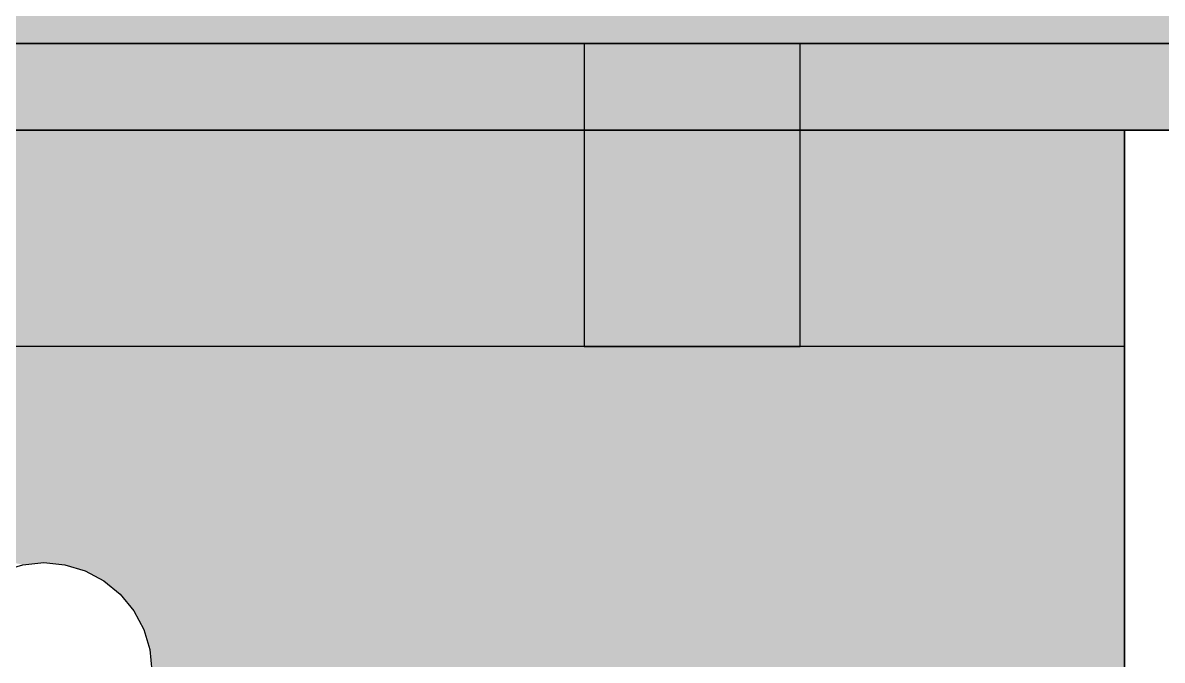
# Model space of a CAD drawing. Extents: x 0 to 756, y -25 to 420.
# Drawn here: x 348.65 to 349.177, y 296.788 to 297.083 of the extents above; entities that cross this region are included whole.
import ezdxf

# ---------------------------------------------------------------- set-up
doc = ezdxf.new("R2010")
doc.units = 0
doc.layers.get('0').update_dxf_attribs({"lineweight": 25})
doc.layers.add('0-Shading', color=7, linetype='Continuous', lineweight=25)
doc.layers.add('L_Schalldaempfer', color=7, linetype='Continuous', lineweight=35, true_color=0xababab)

# ---------------------------------------------------------------- blocks, each defined once
blk = doc.blocks.new('Shading-A0T78ONBOY', base_point=(329.66275, 313.81244))
at = {"layer": '0-Shading', "color": 7, "true_color": 0xffffff}
for points in [[(333.30673, 297.03296), (352.73938, 297.41989), (333.67401, 297.41989)], [(333.30673, 297.03296), (352.28668, 297.03296), (350.47717, 297.37485)], [(346.16724, 297.07294), (352.79941, 297.07294), (346.32336, 297.23743)], [(352.79941, 297.07294), (346.32336, 297.23743), (352.52219, 297.23743)], [(348.15939, 296.93295), (348.65939, 296.93295), (348.15939, 297.03296)], [(348.65939, 296.93295), (348.65939, 297.03296), (348.15939, 297.03296)], [(348.65939, 296.83295), (348.64732, 296.83295), (348.15939, 297.03296)], [(348.65939, 296.83295), (349.15939, 297.03296), (348.15939, 297.03296)], [(348.65939, 296.93295), (349.15939, 296.93295), (348.65939, 297.03296)], [(349.15939, 296.93295), (349.15939, 297.03296), (348.65939, 297.03296)], [(348.67147, 296.83295), (348.65939, 296.83295), (349.15939, 297.03296)], [(348.6853, 296.832), (348.66916, 296.832), (349.15939, 297.03296)], [(348.6976, 296.82913), (348.67853, 296.82913), (349.15939, 297.03296)], [(348.70824, 296.82452), (348.68716, 296.82452), (349.15939, 297.03296)], [(348.71657, 296.8183), (348.69476, 296.8183), (349.15939, 297.03296)], [(348.72257, 296.81073), (348.70096, 296.81073), (349.15939, 297.03296)], [(348.72608, 296.80209), (348.7056, 296.80209), (349.15939, 297.03296)], [(348.7269, 296.79269), (348.70844, 296.79269), (349.15939, 297.03296)], [(348.70938, 296.78296), (349.15939, 296.78296), (349.15939, 297.03296)], [(348.65939, 296.83295), (348.64503, 296.83295), (348.15939, 296.93295)], [(348.65939, 296.83295), (349.15939, 296.93295), (348.15939, 296.93295)], [(348.67375, 296.83295), (348.65939, 296.83295), (349.15939, 296.93295)], [(348.69181, 296.832), (348.66916, 296.832), (349.15939, 296.93295)], [(348.70723, 296.82913), (348.67853, 296.82913), (349.15939, 296.93295)], [(348.71999, 296.82452), (348.68716, 296.82452), (349.15939, 296.93295)], [(348.72935, 296.8183), (348.69476, 296.8183), (349.15939, 296.93295)], [(348.73555, 296.81073), (348.70096, 296.81073), (349.15939, 296.93295)], [(348.73866, 296.80209), (348.7056, 296.80209), (349.15939, 296.93295)], [(349.15939, 296.77319), (348.70844, 296.77319), (349.15939, 296.93295)], [(348.73859, 296.79269), (348.70844, 296.79269), (349.15939, 296.93295)], [(348.736, 296.78296), (348.70938, 296.78296), (349.15939, 296.93295)], [(348.64963, 296.832), (348.65939, 296.83295), (348.64503, 296.83295)], [(348.64963, 296.832), (348.65939, 296.83295), (348.64732, 296.83295)], [(348.66916, 296.832), (348.67375, 296.83295), (348.65939, 296.83295)], [(348.66916, 296.832), (348.67147, 296.83295), (348.65939, 296.83295)], [(348.67853, 296.82913), (348.69181, 296.832), (348.66916, 296.832)], [(348.67853, 296.82913), (348.6853, 296.832), (348.66916, 296.832)], [(348.68716, 296.82452), (348.70723, 296.82913), (348.67853, 296.82913)], [(348.68716, 296.82452), (348.6976, 296.82913), (348.67853, 296.82913)], [(348.69476, 296.8183), (348.71999, 296.82452), (348.68716, 296.82452)], [(348.69476, 296.8183), (348.70824, 296.82452), (348.68716, 296.82452)], [(348.70096, 296.81073), (348.72935, 296.8183), (348.69476, 296.8183)], [(348.70096, 296.81073), (348.71657, 296.8183), (348.69476, 296.8183)], [(348.7056, 296.80209), (348.73555, 296.81073), (348.70096, 296.81073)], [(348.7056, 296.80209), (348.72257, 296.81073), (348.70096, 296.81073)], [(348.70844, 296.79269), (348.73866, 296.80209), (348.7056, 296.80209)], [(348.70844, 296.79269), (348.72608, 296.80209), (348.7056, 296.80209)], [(348.70938, 296.78296), (348.73859, 296.79269), (348.70844, 296.79269)], [(348.70938, 296.78296), (348.7269, 296.79269), (348.70844, 296.79269)]]:
    blk.add_solid(points, dxfattribs=at)
at = {"layer": '0-Shading', "color": 253, "true_color": 0xb0b0b0}
for points in [[(336.24503, 297.08221), (352.35876, 297.08221), (352.36356, 297.08633)], [(333.55289, 297.07635), (352.35199, 297.07635), (333.53308, 297.08221)], [(352.35199, 297.07635), (333.53308, 297.08221), (336.24503, 297.08221)], [(352.35217, 297.07651), (351.93254, 297.07651), (336.24503, 297.08221)], [(352.35217, 297.07651), (352.35876, 297.08221), (336.24503, 297.08221)], [(352.73938, 297.03873), (346.08371, 297.03873), (352.73938, 297.04636)], [(346.08371, 297.03873), (352.73938, 297.04636), (346.12402, 297.04636)], [(346.07123, 297.03635), (352.73938, 297.03635), (346.08371, 297.03873)], [(352.73938, 297.03635), (352.73938, 297.03873), (346.08371, 297.03873)]]:
    blk.add_solid(points, dxfattribs=at)
at = {"layer": '0-Shading', "color": 254, "true_color": 0xe4e4e4}
for points in [[(352.73938, 297.06705), (346.1875, 297.06705), (352.73938, 297.08295)], [(346.1875, 297.06705), (352.73938, 297.08295), (346.22449, 297.08295)], [(346.1763, 297.06223), (352.73938, 297.06223), (346.1875, 297.06705)], [(352.73938, 297.06223), (352.73938, 297.06705), (346.1875, 297.06705)]]:
    blk.add_solid(points, dxfattribs=at)
at = {"layer": '0-Shading', "color": 252, "true_color": 0x909090}
for points in [[(333.56671, 297.07526), (352.35199, 297.07635), (333.55289, 297.07635)], [(352.3511, 297.07526), (333.56671, 297.07526), (352.35199, 297.07635)], [(352.34927, 297.073), (352.3511, 297.07526), (333.56671, 297.07526)], [(333.59536, 297.073), (352.34927, 297.073), (333.56671, 297.07526)], [(333.59613, 297.07294), (352.34924, 297.07294), (333.59536, 297.073)], [(352.34924, 297.07294), (333.59536, 297.073), (352.34927, 297.073)], [(352.73938, 297.03375), (346.03336, 297.03375), (352.73938, 297.03635)], [(346.03336, 297.03375), (352.73938, 297.03635), (346.07123, 297.03635)], [(346.02151, 297.03296), (352.73938, 297.03296), (346.03336, 297.03375)], [(352.73938, 297.03296), (352.73938, 297.03375), (346.03336, 297.03375)]]:
    blk.add_solid(points, dxfattribs=at)
at = {"layer": '0-Shading', "color": 252, "true_color": 0x8b8b8b}
for points in [[(348.91034, 296.93295), (348.91034, 297.07294), (348.90939, 297.07294)], [(348.90939, 296.93295), (348.91034, 296.93295), (348.90939, 297.07294)], [(348.90939, 296.93295), (348.91034, 296.93295), (348.91034, 297.07294)], [(348.90939, 296.93295), (348.91034, 297.07294), (348.90939, 297.07294)], [(348.91034, 296.93295), (348.91034, 297.07294), (348.90939, 297.07294)], [(348.90939, 296.93295), (348.91034, 296.93295), (348.90939, 297.07294)], [(348.90939, 296.93295), (348.91034, 296.93295), (348.91034, 297.07294)], [(348.90939, 296.93295), (348.91034, 297.07294), (348.90939, 297.07294)], [(348.91034, 296.93295), (348.91034, 297.07294), (348.90939, 297.07294)], [(348.90939, 296.93295), (348.91034, 296.93295), (348.90939, 297.07294)], [(348.90939, 296.93295), (348.91034, 296.93295), (348.91034, 297.07294)], [(348.90939, 296.93295), (348.91034, 297.07294), (348.90939, 297.07294)], [(348.91034, 296.93295), (348.91034, 297.07294), (348.90939, 297.07294)], [(348.90939, 296.93295), (348.91034, 296.93295), (348.90939, 297.07294)], [(348.90939, 296.93295), (348.91034, 296.93295), (348.91034, 297.07294)], [(348.90939, 296.93295), (348.91034, 297.07294), (348.90939, 297.07294)], [(349.0094, 296.93295), (349.0094, 297.07294), (349.00842, 297.07294)], [(349.00842, 296.93295), (349.0094, 296.93295), (349.00842, 297.07294)], [(349.00842, 296.93295), (349.0094, 297.07294), (349.00842, 297.07294)], [(349.00842, 296.93295), (349.0094, 296.93295), (349.0094, 297.07294)], [(349.0094, 296.93295), (349.0094, 297.07294), (349.00842, 297.07294)], [(349.00842, 296.93295), (349.0094, 296.93295), (349.00842, 297.07294)], [(349.00842, 296.93295), (349.0094, 297.07294), (349.00842, 297.07294)], [(349.00842, 296.93295), (349.0094, 296.93295), (349.0094, 297.07294)], [(349.0094, 296.93295), (349.0094, 297.07294), (349.00842, 297.07294)], [(349.00842, 296.93295), (349.0094, 296.93295), (349.00842, 297.07294)], [(349.00842, 296.93295), (349.0094, 297.07294), (349.00842, 297.07294)], [(349.00842, 296.93295), (349.0094, 296.93295), (349.0094, 297.07294)], [(349.00842, 296.93295), (349.0094, 296.93295), (349.00842, 297.07294)], [(349.0094, 296.93295), (349.0094, 297.07294), (349.00842, 297.07294)], [(349.00842, 296.93295), (349.0094, 296.93295), (349.0094, 297.07294)], [(349.00842, 296.93295), (349.0094, 297.07294), (349.00842, 297.07294)]]:
    blk.add_solid(points, dxfattribs=at)
at = {"layer": '0-Shading', "color": 253, "true_color": 0xa4a4a4}
for points in [[(348.91321, 296.93295), (348.91321, 297.07294), (348.91034, 297.07294)], [(348.91034, 296.93295), (348.91321, 296.93295), (348.91034, 297.07294)], [(348.91034, 296.93295), (348.91321, 296.93295), (348.91321, 297.07294)], [(348.91034, 296.93295), (348.91321, 297.07294), (348.91034, 297.07294)], [(348.91321, 296.93295), (348.91321, 297.07294), (348.91034, 297.07294)], [(348.91034, 296.93295), (348.91321, 296.93295), (348.91034, 297.07294)], [(348.91034, 296.93295), (348.91321, 296.93295), (348.91321, 297.07294)], [(348.91034, 296.93295), (348.91321, 297.07294), (348.91034, 297.07294)], [(348.91321, 296.93295), (348.91321, 297.07294), (348.91034, 297.07294)], [(348.91034, 296.93295), (348.91321, 296.93295), (348.91034, 297.07294)], [(348.91034, 296.93295), (348.91321, 296.93295), (348.91321, 297.07294)], [(348.91034, 296.93295), (348.91321, 297.07294), (348.91034, 297.07294)], [(348.91321, 296.93295), (348.91321, 297.07294), (348.91034, 297.07294)], [(348.91034, 296.93295), (348.91321, 296.93295), (348.91034, 297.07294)], [(348.91034, 296.93295), (348.91321, 296.93295), (348.91321, 297.07294)], [(348.91034, 296.93295), (348.91321, 297.07294), (348.91034, 297.07294)], [(349.00842, 296.93295), (349.00842, 297.07294), (349.00558, 297.07294)], [(349.00558, 296.93295), (349.00842, 296.93295), (349.00558, 297.07294)], [(349.00558, 296.93295), (349.00842, 297.07294), (349.00558, 297.07294)], [(349.00558, 296.93295), (349.00842, 296.93295), (349.00842, 297.07294)], [(349.00842, 296.93295), (349.00842, 297.07294), (349.00558, 297.07294)], [(349.00558, 296.93295), (349.00842, 296.93295), (349.00558, 297.07294)], [(349.00558, 296.93295), (349.00842, 297.07294), (349.00558, 297.07294)], [(349.00558, 296.93295), (349.00842, 296.93295), (349.00842, 297.07294)], [(349.00842, 296.93295), (349.00842, 297.07294), (349.00558, 297.07294)], [(349.00558, 296.93295), (349.00842, 296.93295), (349.00558, 297.07294)], [(349.00558, 296.93295), (349.00842, 297.07294), (349.00558, 297.07294)], [(349.00558, 296.93295), (349.00842, 296.93295), (349.00842, 297.07294)], [(349.00558, 296.93295), (349.00842, 296.93295), (349.00558, 297.07294)], [(349.00842, 296.93295), (349.00842, 297.07294), (349.00558, 297.07294)], [(349.00558, 296.93295), (349.00842, 296.93295), (349.00842, 297.07294)], [(349.00558, 296.93295), (349.00842, 297.07294), (349.00558, 297.07294)]]:
    blk.add_solid(points, dxfattribs=at)
at = {"layer": '0-Shading', "color": 9, "true_color": 0xbbbbbb}
for points in [[(348.91782, 296.93295), (348.91782, 297.07294), (348.91321, 297.07294)], [(348.91321, 296.93295), (348.91782, 296.93295), (348.91321, 297.07294)], [(348.91321, 296.93295), (348.91782, 296.93295), (348.91782, 297.07294)], [(348.91321, 296.93295), (348.91782, 297.07294), (348.91321, 297.07294)], [(348.91782, 296.93295), (348.91782, 297.07294), (348.91321, 297.07294)], [(348.91321, 296.93295), (348.91782, 296.93295), (348.91321, 297.07294)], [(348.91321, 296.93295), (348.91782, 296.93295), (348.91782, 297.07294)], [(348.91321, 296.93295), (348.91782, 297.07294), (348.91321, 297.07294)], [(348.91782, 296.93295), (348.91782, 297.07294), (348.91321, 297.07294)], [(348.91321, 296.93295), (348.91782, 296.93295), (348.91321, 297.07294)], [(348.91321, 296.93295), (348.91782, 296.93295), (348.91782, 297.07294)], [(348.91321, 296.93295), (348.91782, 297.07294), (348.91321, 297.07294)], [(348.91782, 296.93295), (348.91782, 297.07294), (348.91321, 297.07294)], [(348.91321, 296.93295), (348.91782, 296.93295), (348.91321, 297.07294)], [(348.91321, 296.93295), (348.91782, 296.93295), (348.91782, 297.07294)], [(348.91321, 296.93295), (348.91782, 297.07294), (348.91321, 297.07294)], [(349.00558, 296.93295), (349.00558, 297.07294), (349.00098, 297.07294)], [(349.00098, 296.93295), (349.00558, 296.93295), (349.00098, 297.07294)], [(349.00098, 296.93295), (349.00558, 297.07294), (349.00098, 297.07294)], [(349.00098, 296.93295), (349.00558, 296.93295), (349.00558, 297.07294)], [(349.00558, 296.93295), (349.00558, 297.07294), (349.00098, 297.07294)], [(349.00098, 296.93295), (349.00558, 296.93295), (349.00098, 297.07294)], [(349.00098, 296.93295), (349.00558, 297.07294), (349.00098, 297.07294)], [(349.00098, 296.93295), (349.00558, 296.93295), (349.00558, 297.07294)], [(349.00558, 296.93295), (349.00558, 297.07294), (349.00098, 297.07294)], [(349.00098, 296.93295), (349.00558, 296.93295), (349.00098, 297.07294)], [(349.00098, 296.93295), (349.00558, 296.93295), (349.00558, 297.07294)], [(349.00098, 296.93295), (349.00558, 297.07294), (349.00098, 297.07294)], [(349.00098, 296.93295), (349.00558, 296.93295), (349.00098, 297.07294)], [(349.00558, 296.93295), (349.00558, 297.07294), (349.00098, 297.07294)], [(349.00098, 296.93295), (349.00558, 296.93295), (349.00558, 297.07294)], [(349.00098, 296.93295), (349.00558, 297.07294), (349.00098, 297.07294)]]:
    blk.add_solid(points, dxfattribs=at)
at = {"layer": '0-Shading', "color": 254, "true_color": 0xd0d0d0}
for points in [[(348.92404, 296.93295), (348.92404, 297.07294), (348.91782, 297.07294)], [(348.91782, 296.93295), (348.92404, 296.93295), (348.91782, 297.07294)], [(348.91782, 296.93295), (348.92404, 296.93295), (348.92404, 297.07294)], [(348.91782, 296.93295), (348.92404, 297.07294), (348.91782, 297.07294)], [(348.92404, 296.93295), (348.92404, 297.07294), (348.91782, 297.07294)], [(348.91782, 296.93295), (348.92404, 296.93295), (348.91782, 297.07294)], [(348.91782, 296.93295), (348.92404, 296.93295), (348.92404, 297.07294)], [(348.91782, 296.93295), (348.92404, 297.07294), (348.91782, 297.07294)], [(348.91782, 296.93295), (348.92404, 296.93295), (348.91782, 297.07294)], [(348.92404, 296.93295), (348.92404, 297.07294), (348.91782, 297.07294)], [(348.91782, 296.93295), (348.92404, 296.93295), (348.92404, 297.07294)], [(348.91782, 296.93295), (348.92404, 297.07294), (348.91782, 297.07294)], [(348.92404, 296.93295), (348.92404, 297.07294), (348.91782, 297.07294)], [(348.91782, 296.93295), (348.92404, 296.93295), (348.91782, 297.07294)], [(348.91782, 296.93295), (348.92404, 296.93295), (348.92404, 297.07294)], [(348.91782, 296.93295), (348.92404, 297.07294), (348.91782, 297.07294)], [(349.00098, 296.93295), (349.00098, 297.07294), (348.99475, 297.07294)], [(348.99475, 296.93295), (349.00098, 296.93295), (348.99475, 297.07294)], [(348.99475, 296.93295), (349.00098, 297.07294), (348.99475, 297.07294)], [(348.99475, 296.93295), (349.00098, 296.93295), (349.00098, 297.07294)], [(349.00098, 296.93295), (349.00098, 297.07294), (348.99475, 297.07294)], [(348.99475, 296.93295), (349.00098, 296.93295), (348.99475, 297.07294)], [(348.99475, 296.93295), (349.00098, 297.07294), (348.99475, 297.07294)], [(348.99475, 296.93295), (349.00098, 296.93295), (349.00098, 297.07294)], [(349.00098, 296.93295), (349.00098, 297.07294), (348.99475, 297.07294)], [(348.99475, 296.93295), (349.00098, 296.93295), (348.99475, 297.07294)], [(348.99475, 296.93295), (349.00098, 296.93295), (349.00098, 297.07294)], [(348.99475, 296.93295), (349.00098, 297.07294), (348.99475, 297.07294)], [(348.99475, 296.93295), (349.00098, 296.93295), (348.99475, 297.07294)], [(349.00098, 296.93295), (349.00098, 297.07294), (348.99475, 297.07294)], [(348.99475, 296.93295), (349.00098, 296.93295), (349.00098, 297.07294)], [(348.99475, 296.93295), (349.00098, 297.07294), (348.99475, 297.07294)]]:
    blk.add_solid(points, dxfattribs=at)
at = {"layer": '0-Shading', "color": 254, "true_color": 0xe2e2e2}
for points in [[(348.93161, 296.93295), (348.93161, 297.07294), (348.92404, 297.07294)], [(348.92404, 296.93295), (348.93161, 296.93295), (348.92404, 297.07294)], [(348.92914, 297.02716), (348.92404, 297.02716), (348.92914, 297.07294)], [(348.92404, 297.02716), (348.92914, 297.07294), (348.92404, 297.07294)], [(348.92404, 296.93295), (348.93161, 296.93295), (348.92404, 297.07294)], [(348.93161, 296.93295), (348.93161, 297.07294), (348.92404, 297.07294)], [(348.92914, 297.02716), (348.92404, 297.02716), (348.92914, 297.07294)], [(348.92404, 297.02716), (348.92914, 297.07294), (348.92404, 297.07294)], [(348.92404, 296.93295), (348.93161, 296.93295), (348.92404, 297.07294)], [(348.93161, 296.93295), (348.93161, 297.07294), (348.92404, 297.07294)], [(348.92914, 297.02716), (348.92404, 297.02716), (348.92914, 297.07294)], [(348.92404, 297.02716), (348.92914, 297.07294), (348.92404, 297.07294)], [(348.92404, 296.93295), (348.93161, 296.93295), (348.92404, 297.07294)], [(348.93161, 296.93295), (348.93161, 297.07294), (348.92404, 297.07294)], [(348.92404, 296.93295), (348.93161, 296.93295), (348.93161, 297.07294)], [(348.92404, 296.93295), (348.93161, 297.07294), (348.92404, 297.07294)], [(348.92914, 297.02716), (348.93161, 297.02716), (348.93161, 297.07294)], [(348.92914, 297.02716), (348.93161, 297.07294), (348.92914, 297.07294)], [(348.92914, 297.02716), (348.93161, 297.02716), (348.93161, 297.07294)], [(348.92914, 297.02716), (348.93161, 297.07294), (348.92914, 297.07294)], [(348.92914, 297.02716), (348.93161, 297.02716), (348.93161, 297.07294)], [(348.92914, 297.02716), (348.93161, 297.07294), (348.92914, 297.07294)], [(348.99475, 296.93295), (348.99475, 297.07294), (348.98718, 297.07294)], [(348.98718, 296.93295), (348.99475, 296.93295), (348.98718, 297.07294)], [(348.98718, 296.93295), (348.99475, 296.93295), (348.99475, 297.07294)], [(348.98718, 296.93295), (348.99475, 297.07294), (348.98718, 297.07294)], [(348.98965, 297.02716), (348.98965, 297.07294), (348.98718, 297.07294)], [(348.98718, 297.02716), (348.98965, 297.02716), (348.98718, 297.07294)], [(348.98718, 296.93295), (348.99475, 296.93295), (348.99475, 297.07294)], [(348.98718, 296.93295), (348.99475, 297.07294), (348.98718, 297.07294)], [(348.98965, 297.02716), (348.98965, 297.07294), (348.98718, 297.07294)], [(348.98718, 297.02716), (348.98965, 297.02716), (348.98718, 297.07294)], [(348.98965, 296.97873), (348.98718, 296.97873), (348.98965, 297.07294)], [(348.98718, 296.97873), (348.98965, 297.07294), (348.98718, 297.07294)], [(348.98718, 296.93295), (348.99475, 296.93295), (348.98718, 297.07294)], [(348.99475, 296.93295), (348.99475, 297.07294), (348.98718, 297.07294)], [(348.98718, 296.93295), (348.99475, 296.93295), (348.99475, 297.07294)], [(348.98718, 296.93295), (348.99475, 297.07294), (348.98718, 297.07294)], [(348.99475, 297.02716), (348.98965, 297.02716), (348.99475, 297.07294)], [(348.98965, 297.02716), (348.99475, 297.07294), (348.98965, 297.07294)], [(348.99475, 297.02716), (348.98965, 297.02716), (348.99475, 297.07294)], [(348.98965, 297.02716), (348.99475, 297.07294), (348.98965, 297.07294)], [(348.98965, 296.97873), (348.99475, 296.97873), (348.99475, 297.07294)], [(348.98965, 296.97873), (348.99475, 297.07294), (348.98965, 297.07294)], [(348.92404, 296.93295), (348.92914, 296.93295), (348.92914, 297.02716)], [(348.92404, 296.93295), (348.92914, 297.02716), (348.92404, 297.02716)], [(348.92404, 296.93295), (348.92914, 296.93295), (348.92914, 297.02716)], [(348.92404, 296.93295), (348.92914, 297.02716), (348.92404, 297.02716)], [(348.92404, 296.93295), (348.92914, 296.93295), (348.92914, 297.02716)], [(348.92404, 296.93295), (348.92914, 297.02716), (348.92404, 297.02716)], [(348.92914, 296.93295), (348.93161, 296.93295), (348.92914, 297.02716)], [(348.93161, 296.93295), (348.92914, 297.02716), (348.93161, 297.02716)], [(348.92914, 296.93295), (348.93161, 296.93295), (348.92914, 297.02716)], [(348.93161, 296.93295), (348.92914, 297.02716), (348.93161, 297.02716)], [(348.92914, 296.93295), (348.93161, 296.93295), (348.92914, 297.02716)], [(348.93161, 296.93295), (348.92914, 297.02716), (348.93161, 297.02716)], [(348.98718, 296.93295), (348.98965, 296.93295), (348.98718, 297.02716)], [(348.98965, 296.93295), (348.98718, 297.02716), (348.98965, 297.02716)], [(348.98718, 296.93295), (348.98965, 296.93295), (348.98718, 297.02716)], [(348.98965, 296.93295), (348.98718, 297.02716), (348.98965, 297.02716)], [(348.99475, 296.93295), (348.99475, 297.02716), (348.98965, 297.02716)], [(348.98965, 296.93295), (348.99475, 296.93295), (348.98965, 297.02716)], [(348.99475, 296.93295), (348.99475, 297.02716), (348.98965, 297.02716)], [(348.98965, 296.93295), (348.99475, 296.93295), (348.98965, 297.02716)], [(348.98718, 296.93295), (348.98965, 296.97873), (348.98718, 296.97873)], [(348.98718, 296.93295), (348.98965, 296.93295), (348.98965, 296.97873)], [(348.98965, 296.93295), (348.99475, 296.93295), (348.98965, 296.97873)], [(348.99475, 296.93295), (348.98965, 296.97873), (348.99475, 296.97873)]]:
    blk.add_solid(points, dxfattribs=at)
at = {"layer": '0-Shading', "color": 7, "true_color": 0xefefef}
for points in [[(348.93744, 296.97873), (348.93744, 297.07294), (348.93161, 297.07294)], [(348.93161, 296.97873), (348.93744, 296.97873), (348.93161, 297.07294)], [(348.93161, 296.93295), (348.94025, 296.93295), (348.94025, 297.07294)], [(348.93161, 296.93295), (348.94025, 297.07294), (348.93161, 297.07294)], [(348.93161, 296.97873), (348.93744, 296.97873), (348.93161, 297.07294)], [(348.93744, 296.97873), (348.93744, 297.07294), (348.93161, 297.07294)], [(348.93161, 296.93295), (348.94025, 296.93295), (348.94025, 297.07294)], [(348.93161, 296.93295), (348.94025, 297.07294), (348.93161, 297.07294)], [(348.93161, 296.97873), (348.93744, 296.97873), (348.93161, 297.07294)], [(348.93744, 296.97873), (348.93744, 297.07294), (348.93161, 297.07294)], [(348.93161, 296.93295), (348.94025, 296.93295), (348.94025, 297.07294)], [(348.93161, 296.93295), (348.94025, 297.07294), (348.93161, 297.07294)], [(348.93161, 296.93295), (348.94025, 296.93295), (348.93161, 297.07294)], [(348.94025, 296.93295), (348.94025, 297.07294), (348.93161, 297.07294)], [(348.93161, 296.93295), (348.94025, 296.93295), (348.94025, 297.07294)], [(348.93161, 296.93295), (348.94025, 297.07294), (348.93161, 297.07294)], [(348.94025, 296.97873), (348.93744, 296.97873), (348.94025, 297.07294)], [(348.93744, 296.97873), (348.94025, 297.07294), (348.93744, 297.07294)], [(348.94025, 296.97873), (348.93744, 296.97873), (348.94025, 297.07294)], [(348.93744, 296.97873), (348.94025, 297.07294), (348.93744, 297.07294)], [(348.94025, 296.97873), (348.93744, 296.97873), (348.94025, 297.07294)], [(348.93744, 296.97873), (348.94025, 297.07294), (348.93744, 297.07294)], [(348.98453, 296.97556), (348.98453, 297.07294), (348.97852, 297.07294)], [(348.97852, 296.97556), (348.98453, 296.97556), (348.97852, 297.07294)], [(348.97852, 296.93295), (348.98718, 296.93295), (348.98718, 297.07294)], [(348.97852, 296.93295), (348.98718, 297.07294), (348.97852, 297.07294)], [(348.98718, 296.93295), (348.98718, 297.07294), (348.97852, 297.07294)], [(348.97852, 296.93295), (348.98718, 296.93295), (348.97852, 297.07294)], [(348.98135, 296.97873), (348.97852, 296.97873), (348.98135, 297.07294)], [(348.97852, 296.97873), (348.98135, 297.07294), (348.97852, 297.07294)], [(348.98718, 296.93295), (348.98718, 297.07294), (348.97852, 297.07294)], [(348.97852, 296.93295), (348.98718, 296.93295), (348.97852, 297.07294)], [(348.98135, 296.97873), (348.97852, 296.97873), (348.98135, 297.07294)], [(348.97852, 296.97873), (348.98135, 297.07294), (348.97852, 297.07294)], [(348.98718, 296.93295), (348.98718, 297.07294), (348.97852, 297.07294)], [(348.97852, 296.93295), (348.98718, 296.93295), (348.97852, 297.07294)], [(348.97852, 296.93295), (348.98718, 296.93295), (348.98718, 297.07294)], [(348.97852, 296.93295), (348.98718, 297.07294), (348.97852, 297.07294)], [(348.98135, 296.97873), (348.98718, 296.97873), (348.98718, 297.07294)], [(348.98135, 296.97873), (348.98718, 297.07294), (348.98135, 297.07294)], [(348.98135, 296.97873), (348.98718, 296.97873), (348.98718, 297.07294)], [(348.98135, 296.97873), (348.98718, 297.07294), (348.98135, 297.07294)], [(348.98718, 296.97556), (348.98453, 296.97556), (348.98718, 297.07294)], [(348.98453, 296.97556), (348.98718, 297.07294), (348.98453, 297.07294)], [(348.93161, 296.93295), (348.93744, 296.93295), (348.93161, 296.97873)], [(348.93744, 296.93295), (348.93161, 296.97873), (348.93744, 296.97873)], [(348.93161, 296.93295), (348.93744, 296.93295), (348.93161, 296.97873)], [(348.93744, 296.93295), (348.93161, 296.97873), (348.93744, 296.97873)], [(348.93161, 296.93295), (348.93744, 296.93295), (348.93161, 296.97873)], [(348.93744, 296.93295), (348.93161, 296.97873), (348.93744, 296.97873)], [(348.94025, 296.93295), (348.94025, 296.97873), (348.93744, 296.97873)], [(348.93744, 296.93295), (348.94025, 296.93295), (348.93744, 296.97873)], [(348.94025, 296.93295), (348.94025, 296.97873), (348.93744, 296.97873)], [(348.93744, 296.93295), (348.94025, 296.93295), (348.93744, 296.97873)], [(348.94025, 296.93295), (348.94025, 296.97873), (348.93744, 296.97873)], [(348.93744, 296.93295), (348.94025, 296.93295), (348.93744, 296.97873)], [(348.97852, 296.93295), (348.98135, 296.97873), (348.97852, 296.97873)], [(348.97852, 296.93295), (348.98135, 296.93295), (348.98135, 296.97873)], [(348.97852, 296.93295), (348.98135, 296.93295), (348.98135, 296.97873)], [(348.97852, 296.93295), (348.98135, 296.97873), (348.97852, 296.97873)], [(348.98135, 296.93295), (348.98718, 296.93295), (348.98135, 296.97873)], [(348.98718, 296.93295), (348.98135, 296.97873), (348.98718, 296.97873)], [(348.98135, 296.93295), (348.98718, 296.93295), (348.98135, 296.97873)], [(348.98718, 296.93295), (348.98135, 296.97873), (348.98718, 296.97873)], [(348.97852, 296.93295), (348.98453, 296.93295), (348.97852, 296.97556)], [(348.98453, 296.93295), (348.97852, 296.97556), (348.98453, 296.97556)], [(348.98718, 296.93295), (348.98718, 296.97556), (348.98453, 296.97556)], [(348.98453, 296.93295), (348.98718, 296.93295), (348.98453, 296.97556)]]:
    blk.add_solid(points, dxfattribs=at)
at = {"layer": '0-Shading', "color": 7, "true_color": 0xf9f9f9}
for points in [[(348.94965, 296.93295), (348.94965, 297.07294), (348.94025, 297.07294)], [(348.94025, 296.93295), (348.94965, 296.93295), (348.94025, 297.07294)], [(348.94025, 296.93295), (348.94965, 297.07294), (348.94025, 297.07294)], [(348.94025, 296.93295), (348.94965, 296.93295), (348.94965, 297.07294)], [(348.94965, 296.93295), (348.94965, 297.07294), (348.94025, 297.07294)], [(348.94025, 296.93295), (348.94965, 296.93295), (348.94025, 297.07294)], [(348.94025, 296.93295), (348.94965, 297.07294), (348.94025, 297.07294)], [(348.94025, 296.93295), (348.94965, 296.93295), (348.94965, 297.07294)], [(348.94965, 296.93295), (348.94965, 297.07294), (348.94025, 297.07294)], [(348.94025, 296.93295), (348.94965, 296.93295), (348.94025, 297.07294)], [(348.94025, 296.93295), (348.94965, 296.93295), (348.94965, 297.07294)], [(348.94025, 296.93295), (348.94965, 297.07294), (348.94025, 297.07294)], [(348.94025, 297.03033), (348.94312, 297.03033), (348.94025, 297.07294)], [(348.94312, 297.03033), (348.94312, 297.07294), (348.94025, 297.07294)], [(348.94025, 296.93295), (348.94965, 296.93295), (348.94965, 297.07294)], [(348.94025, 296.93295), (348.94965, 297.07294), (348.94025, 297.07294)], [(348.94965, 297.03033), (348.94312, 297.03033), (348.94965, 297.07294)], [(348.94312, 297.03033), (348.94965, 297.07294), (348.94312, 297.07294)], [(348.97852, 296.93295), (348.97852, 297.07294), (348.96915, 297.07294)], [(348.96915, 296.93295), (348.97852, 296.93295), (348.96915, 297.07294)], [(348.97568, 297.03033), (348.96915, 297.03033), (348.97568, 297.07294)], [(348.96915, 297.03033), (348.97568, 297.07294), (348.96915, 297.07294)], [(348.97852, 296.93295), (348.97852, 297.07294), (348.96915, 297.07294)], [(348.96915, 296.93295), (348.97852, 296.93295), (348.96915, 297.07294)], [(348.96915, 296.93295), (348.97852, 297.07294), (348.96915, 297.07294)], [(348.96915, 296.93295), (348.97852, 296.93295), (348.97852, 297.07294)], [(348.97852, 296.93295), (348.97852, 297.07294), (348.96915, 297.07294)], [(348.96915, 296.93295), (348.97852, 296.93295), (348.96915, 297.07294)], [(348.96915, 296.93295), (348.97852, 296.93295), (348.97852, 297.07294)], [(348.96915, 296.93295), (348.97852, 297.07294), (348.96915, 297.07294)], [(348.97852, 296.93295), (348.97852, 297.07294), (348.96915, 297.07294)], [(348.96915, 296.93295), (348.97852, 296.93295), (348.96915, 297.07294)], [(348.96915, 296.93295), (348.97852, 296.93295), (348.97852, 297.07294)], [(348.96915, 296.93295), (348.97852, 297.07294), (348.96915, 297.07294)], [(348.97568, 297.03033), (348.97852, 297.03033), (348.97852, 297.07294)], [(348.97568, 297.03033), (348.97852, 297.07294), (348.97568, 297.07294)], [(348.94025, 296.93295), (348.94312, 296.93295), (348.94025, 297.03033)], [(348.94312, 296.93295), (348.94025, 297.03033), (348.94312, 297.03033)], [(348.94965, 296.93295), (348.94965, 297.03033), (348.94312, 297.03033)], [(348.94312, 296.93295), (348.94965, 296.93295), (348.94312, 297.03033)], [(348.96915, 296.93295), (348.97568, 297.03033), (348.96915, 297.03033)], [(348.96915, 296.93295), (348.97568, 296.93295), (348.97568, 297.03033)], [(348.97568, 296.93295), (348.97852, 296.93295), (348.97568, 297.03033)], [(348.97852, 296.93295), (348.97568, 297.03033), (348.97852, 297.03033)]]:
    blk.add_solid(points, dxfattribs=at)
at = {"layer": '0-Shading', "color": 7, "true_color": 0xfefefe}
for points in [[(348.95938, 296.93295), (348.95938, 297.07294), (348.94965, 297.07294)], [(348.94965, 296.93295), (348.95938, 296.93295), (348.94965, 297.07294)], [(348.95181, 296.96423), (348.94965, 296.96423), (348.95181, 297.07294)], [(348.94965, 296.96423), (348.95181, 297.07294), (348.94965, 297.07294)], [(348.95938, 296.93295), (348.95938, 297.07294), (348.94965, 297.07294)], [(348.94965, 296.93295), (348.95938, 296.93295), (348.94965, 297.07294)], [(348.95181, 296.96423), (348.94965, 296.96423), (348.95181, 297.07294)], [(348.94965, 296.96423), (348.95181, 297.07294), (348.94965, 297.07294)], [(348.94965, 296.93295), (348.95938, 296.93295), (348.94965, 297.07294)], [(348.95938, 296.93295), (348.95938, 297.07294), (348.94965, 297.07294)], [(348.95721, 297.04166), (348.94965, 297.04166), (348.95721, 297.07294)], [(348.94965, 297.04166), (348.95721, 297.07294), (348.94965, 297.07294)], [(348.94965, 296.93295), (348.95938, 296.93295), (348.94965, 297.07294)], [(348.95938, 296.93295), (348.95938, 297.07294), (348.94965, 297.07294)], [(348.94965, 296.93295), (348.95938, 296.93295), (348.95938, 297.07294)], [(348.94965, 296.93295), (348.95938, 297.07294), (348.94965, 297.07294)], [(348.95181, 296.96423), (348.95938, 296.96423), (348.95938, 297.07294)], [(348.95181, 296.96423), (348.95938, 297.07294), (348.95181, 297.07294)], [(348.95181, 296.96423), (348.95938, 296.96423), (348.95938, 297.07294)], [(348.95181, 296.96423), (348.95938, 297.07294), (348.95181, 297.07294)], [(348.95721, 297.04166), (348.95938, 297.04166), (348.95938, 297.07294)], [(348.95721, 297.04166), (348.95938, 297.07294), (348.95721, 297.07294)], [(348.96158, 297.04166), (348.96158, 297.07294), (348.95938, 297.07294)], [(348.95938, 297.04166), (348.96158, 297.04166), (348.95938, 297.07294)], [(348.95938, 296.93295), (348.96915, 297.07294), (348.95938, 297.07294)], [(348.95938, 296.93295), (348.96915, 296.93295), (348.96915, 297.07294)], [(348.96158, 297.04166), (348.96158, 297.07294), (348.95938, 297.07294)], [(348.95938, 297.04166), (348.96158, 297.04166), (348.95938, 297.07294)], [(348.95938, 296.93295), (348.96915, 296.93295), (348.96915, 297.07294)], [(348.95938, 296.93295), (348.96915, 297.07294), (348.95938, 297.07294)], [(348.95938, 296.96423), (348.96698, 296.96423), (348.95938, 297.07294)], [(348.96698, 296.96423), (348.96698, 297.07294), (348.95938, 297.07294)], [(348.95938, 296.93295), (348.96915, 296.93295), (348.96915, 297.07294)], [(348.95938, 296.93295), (348.96915, 297.07294), (348.95938, 297.07294)], [(348.95938, 296.96423), (348.96698, 296.96423), (348.95938, 297.07294)], [(348.96698, 296.96423), (348.96698, 297.07294), (348.95938, 297.07294)], [(348.95938, 296.93295), (348.96915, 296.93295), (348.96915, 297.07294)], [(348.95938, 296.93295), (348.96915, 297.07294), (348.95938, 297.07294)], [(348.96915, 297.04166), (348.96158, 297.04166), (348.96915, 297.07294)], [(348.96158, 297.04166), (348.96915, 297.07294), (348.96158, 297.07294)], [(348.96915, 297.04166), (348.96158, 297.04166), (348.96915, 297.07294)], [(348.96158, 297.04166), (348.96915, 297.07294), (348.96158, 297.07294)], [(348.96915, 296.96423), (348.96698, 296.96423), (348.96915, 297.07294)], [(348.96698, 296.96423), (348.96915, 297.07294), (348.96698, 297.07294)], [(348.96915, 296.96423), (348.96698, 296.96423), (348.96915, 297.07294)], [(348.96698, 296.96423), (348.96915, 297.07294), (348.96698, 297.07294)], [(348.94965, 296.93295), (348.95721, 296.93295), (348.95721, 297.04166)], [(348.94965, 296.93295), (348.95721, 297.04166), (348.94965, 297.04166)], [(348.95721, 296.93295), (348.95938, 296.93295), (348.95721, 297.04166)], [(348.95938, 296.93295), (348.95721, 297.04166), (348.95938, 297.04166)], [(348.95938, 296.93295), (348.96158, 296.93295), (348.95938, 297.04166)], [(348.96158, 296.93295), (348.95938, 297.04166), (348.96158, 297.04166)], [(348.95938, 296.93295), (348.96158, 296.93295), (348.95938, 297.04166)], [(348.96158, 296.93295), (348.95938, 297.04166), (348.96158, 297.04166)], [(348.96915, 296.93295), (348.96915, 297.04166), (348.96158, 297.04166)], [(348.96158, 296.93295), (348.96915, 296.93295), (348.96158, 297.04166)], [(348.96915, 296.93295), (348.96915, 297.04166), (348.96158, 297.04166)], [(348.96158, 296.93295), (348.96915, 296.93295), (348.96158, 297.04166)], [(348.94965, 296.93295), (348.95181, 296.96423), (348.94965, 296.96423)], [(348.94965, 296.93295), (348.95181, 296.93295), (348.95181, 296.96423)], [(348.94965, 296.93295), (348.95181, 296.96423), (348.94965, 296.96423)], [(348.94965, 296.93295), (348.95181, 296.93295), (348.95181, 296.96423)], [(348.95181, 296.93295), (348.95938, 296.93295), (348.95181, 296.96423)], [(348.95938, 296.93295), (348.95181, 296.96423), (348.95938, 296.96423)], [(348.95181, 296.93295), (348.95938, 296.93295), (348.95181, 296.96423)], [(348.95938, 296.93295), (348.95181, 296.96423), (348.95938, 296.96423)], [(348.95938, 296.93295), (348.96698, 296.93295), (348.95938, 296.96423)], [(348.96698, 296.93295), (348.95938, 296.96423), (348.96698, 296.96423)], [(348.95938, 296.93295), (348.96698, 296.93295), (348.95938, 296.96423)], [(348.96698, 296.93295), (348.95938, 296.96423), (348.96698, 296.96423)], [(348.96915, 296.93295), (348.96915, 296.96423), (348.96698, 296.96423)], [(348.96698, 296.93295), (348.96915, 296.93295), (348.96698, 296.96423)], [(348.96915, 296.93295), (348.96915, 296.96423), (348.96698, 296.96423)], [(348.96698, 296.93295), (348.96915, 296.93295), (348.96698, 296.96423)]]:
    blk.add_solid(points, dxfattribs=at)
at = {"layer": '0-Shading', "color": 254, "true_color": 0xcdcdcd}
for points in [[(346.14926, 297.05402), (352.73938, 297.05402), (346.1763, 297.06223)], [(352.73938, 297.05402), (346.1763, 297.06223), (352.73938, 297.06223)], [(352.73938, 297.05008), (346.13626, 297.05008), (352.73938, 297.05402)], [(346.13626, 297.05008), (352.73938, 297.05402), (346.14926, 297.05402)], [(346.12402, 297.04636), (352.73938, 297.04636), (346.13626, 297.05008)], [(352.73938, 297.04636), (352.73938, 297.05008), (346.13626, 297.05008)]]:
    blk.add_solid(points, dxfattribs=at)
blk = doc.blocks.new('3D-Objekt-A0T78OT1OY', base_point=(324.4794, 296.53296))
at = {"color": 0, "lineweight": -2}
for p, q in [((324.51939, 297.07295), (352.79939, 297.07295)), ((352.79939, 297.07295), (324.51939, 297.07295)), ((348.90939, 297.07295), (348.90939, 296.93295)), ((348.91035, 297.07295), (348.90939, 297.07295)), ((348.90939, 297.07295), (348.90939, 296.93295)), ((348.91035, 297.07295), (348.90939, 297.07295)), ((348.90939, 297.07295), (348.90939, 296.93295)), ((348.91035, 297.07295), (348.90939, 297.07295)), ((348.90939, 297.07295), (348.90939, 296.93295)), ((348.91035, 297.07295), (348.90939, 297.07295)), ((348.91035, 297.07295), (348.90939, 297.07295)), ((348.91035, 297.07295), (348.90939, 297.07295)), ((348.91035, 297.07295), (348.90939, 297.07295)), ((348.91035, 297.07295), (348.90939, 297.07295)), ((348.9132, 297.07295), (348.91035, 297.07295)), ((348.9132, 297.07295), (348.91035, 297.07295)), ((348.9132, 297.07295), (348.91035, 297.07295)), ((348.9132, 297.07295), (348.91035, 297.07295)), ((348.9132, 297.07295), (348.91035, 297.07295)), ((348.9132, 297.07295), (348.91035, 297.07295)), ((348.9132, 297.07295), (348.91035, 297.07295)), ((348.9132, 297.07295), (348.91035, 297.07295)), ((348.91782, 297.07295), (348.9132, 297.07295)), ((348.91782, 297.07295), (348.9132, 297.07295)), ((348.91782, 297.07295), (348.9132, 297.07295)), ((348.91782, 297.07295), (348.9132, 297.07295)), ((348.91782, 297.07295), (348.9132, 297.07295)), ((348.91782, 297.07295), (348.9132, 297.07295)), ((348.91782, 297.07295), (348.9132, 297.07295)), ((348.91782, 297.07295), (348.9132, 297.07295)), ((348.92404, 297.07295), (348.91782, 297.07295)), ((348.92404, 297.07295), (348.91782, 297.07295)), ((348.92404, 297.07295), (348.91782, 297.07295)), ((348.92404, 297.07295), (348.91782, 297.07295)), ((348.92404, 297.07295), (348.91782, 297.07295)), ((348.92404, 297.07295), (348.91782, 297.07295)), ((348.92404, 297.07295), (348.91782, 297.07295)), ((348.92404, 297.07295), (348.91782, 297.07295)), ((348.93162, 297.07295), (348.92404, 297.07295)), ((348.93162, 297.07295), (348.92404, 297.07295)), ((348.93162, 297.07295), (348.92404, 297.07295)), ((348.93162, 297.07295), (348.92404, 297.07295)), ((348.93162, 297.07295), (348.92404, 297.07295)), ((348.93162, 297.07295), (348.92404, 297.07295)), ((348.93162, 297.07295), (348.92404, 297.07295)), ((348.93162, 297.07295), (348.92404, 297.07295)), ((348.94026, 297.07295), (348.93162, 297.07295)), ((348.94026, 297.07295), (348.93162, 297.07295)), ((348.94026, 297.07295), (348.93162, 297.07295)), ((348.94026, 297.07295), (348.93162, 297.07295)), ((348.94026, 297.07295), (348.93162, 297.07295)), ((348.94026, 297.07295), (348.93162, 297.07295)), ((348.94026, 297.07295), (348.93162, 297.07295)), ((348.94026, 297.07295), (348.93162, 297.07295)), ((348.94964, 297.07295), (348.94026, 297.07295)), ((348.94964, 297.07295), (348.94026, 297.07295)), ((348.94964, 297.07295), (348.94026, 297.07295)), ((348.94964, 297.07295), (348.94026, 297.07295)), ((348.94964, 297.07295), (348.94026, 297.07295)), ((348.94964, 297.07295), (348.94026, 297.07295)), ((348.94964, 297.07295), (348.94026, 297.07295)), ((348.94964, 297.07295), (348.94026, 297.07295)), ((348.95939, 297.07295), (348.94964, 297.07295)), ((348.95939, 297.07295), (348.94964, 297.07295)), ((348.95939, 297.07295), (348.94964, 297.07295)), ((348.95939, 297.07295), (348.94964, 297.07295)), ((348.95939, 297.07295), (348.94964, 297.07295)), ((348.95939, 297.07295), (348.94964, 297.07295)), ((348.95939, 297.07295), (348.94964, 297.07295)), ((348.95939, 297.07295), (348.94964, 297.07295)), ((348.96915, 297.07295), (348.95939, 297.07295)), ((348.96915, 297.07295), (348.95939, 297.07295)), ((348.96915, 297.07295), (348.95939, 297.07295)), ((348.96915, 297.07295), (348.95939, 297.07295)), ((348.96915, 297.07295), (348.95939, 297.07295)), ((348.96915, 297.07295), (348.95939, 297.07295)), ((348.96915, 297.07295), (348.95939, 297.07295)), ((348.96915, 297.07295), (348.95939, 297.07295)), ((348.97853, 297.07295), (348.96915, 297.07295)), ((348.97853, 297.07295), (348.96915, 297.07295)), ((348.97853, 297.07295), (348.96915, 297.07295)), ((348.97853, 297.07295), (348.96915, 297.07295)), ((348.97853, 297.07295), (348.96915, 297.07295)), ((348.97853, 297.07295), (348.96915, 297.07295)), ((348.97853, 297.07295), (348.96915, 297.07295)), ((348.97853, 297.07295), (348.96915, 297.07295)), ((348.98717, 297.07295), (348.97853, 297.07295)), ((348.98717, 297.07295), (348.97853, 297.07295)), ((348.98717, 297.07295), (348.97853, 297.07295)), ((348.98717, 297.07295), (348.97853, 297.07295)), ((348.98717, 297.07295), (348.97853, 297.07295)), ((348.98717, 297.07295), (348.97853, 297.07295)), ((348.98717, 297.07295), (348.97853, 297.07295)), ((348.98717, 297.07295), (348.97853, 297.07295)), ((348.99475, 297.07295), (348.98717, 297.07295)), ((348.99475, 297.07295), (348.98717, 297.07295)), ((348.99475, 297.07295), (348.98717, 297.07295)), ((348.99475, 297.07295), (348.98717, 297.07295)), ((348.99475, 297.07295), (348.98717, 297.07295)), ((348.99475, 297.07295), (348.98717, 297.07295)), ((348.99475, 297.07295), (348.98717, 297.07295)), ((348.99475, 297.07295), (348.98717, 297.07295)), ((349.00097, 297.07295), (348.99475, 297.07295)), ((349.00097, 297.07295), (348.99475, 297.07295)), ((349.00097, 297.07295), (348.99475, 297.07295)), ((349.00097, 297.07295), (348.99475, 297.07295)), ((349.00097, 297.07295), (348.99475, 297.07295)), ((349.00097, 297.07295), (348.99475, 297.07295)), ((349.00097, 297.07295), (348.99475, 297.07295)), ((349.00097, 297.07295), (348.99475, 297.07295)), ((349.00559, 297.07295), (349.00097, 297.07295)), ((349.00559, 297.07295), (349.00097, 297.07295)), ((349.00559, 297.07295), (349.00097, 297.07295)), ((349.00559, 297.07295), (349.00097, 297.07295)), ((349.00559, 297.07295), (349.00097, 297.07295)), ((349.00559, 297.07295), (349.00097, 297.07295)), ((349.00559, 297.07295), (349.00097, 297.07295)), ((349.00559, 297.07295), (349.00097, 297.07295)), ((349.00843, 297.07295), (349.00559, 297.07295)), ((349.00843, 297.07295), (349.00559, 297.07295)), ((349.00843, 297.07295), (349.00559, 297.07295)), ((349.00843, 297.07295), (349.00559, 297.07295)), ((349.00843, 297.07295), (349.00559, 297.07295)), ((349.00843, 297.07295), (349.00559, 297.07295)), ((349.00843, 297.07295), (349.00559, 297.07295)), ((349.00843, 297.07295), (349.00559, 297.07295)), ((349.00939, 297.07295), (349.00843, 297.07295)), ((349.00939, 297.07295), (349.00843, 297.07295)), ((349.00939, 297.07295), (349.00843, 297.07295)), ((349.00939, 297.07295), (349.00843, 297.07295)), ((349.00939, 297.07295), (349.00843, 297.07295)), ((349.00939, 297.07295), (349.00843, 297.07295)), ((349.00939, 297.07295), (349.00843, 297.07295)), ((349.00939, 297.07295), (349.00843, 297.07295)), ((349.00939, 296.93295), (349.00939, 297.07295)), ((349.00939, 296.93295), (349.00939, 297.07295)), ((349.00939, 296.93295), (349.00939, 297.07295)), ((349.00939, 296.93295), (349.00939, 297.07295)), ((324.57939, 297.03295), (352.73939, 297.03295)), ((352.73939, 297.03295), (324.57939, 297.03295)), ((349.15939, 297.03295), (348.15939, 297.03295)), ((348.65939, 297.03295), (348.15939, 297.03295)), ((349.15939, 297.03295), (348.65939, 297.03295)), ((349.15939, 296.53295), (349.15939, 297.03295)), ((349.15939, 297.03295), (349.15939, 297.03295)), ((349.15939, 297.03295), (349.15939, 297.03295)), ((349.15939, 297.03295), (349.15939, 297.03295)), ((349.15939, 297.03295), (349.15939, 296.93295)), ((348.65939, 296.93295), (348.15939, 296.93295)), ((349.15939, 296.93295), (348.15939, 296.93295)), ((349.15939, 296.93295), (348.65939, 296.93295)), ((348.90939, 296.93295), (348.91035, 296.93295)), ((348.90939, 296.93295), (348.91035, 296.93295)), ((348.90939, 296.93295), (348.91035, 296.93295)), ((348.90939, 296.93295), (348.91035, 296.93295)), ((348.91035, 296.93295), (348.90939, 296.93295)), ((348.91035, 296.93295), (348.90939, 296.93295)), ((348.91035, 296.93295), (348.90939, 296.93295)), ((348.91035, 296.93295), (348.90939, 296.93295)), ((348.91035, 296.93295), (348.9132, 296.93295)), ((348.91035, 296.93295), (348.9132, 296.93295)), ((348.91035, 296.93295), (348.9132, 296.93295)), ((348.91035, 296.93295), (348.9132, 296.93295)), ((348.9132, 296.93295), (348.91035, 296.93295)), ((348.9132, 296.93295), (348.91035, 296.93295)), ((348.9132, 296.93295), (348.91035, 296.93295)), ((348.9132, 296.93295), (348.91035, 296.93295)), ((348.9132, 296.93295), (348.91782, 296.93295)), ((348.9132, 296.93295), (348.91782, 296.93295)), ((348.9132, 296.93295), (348.91782, 296.93295)), ((348.9132, 296.93295), (348.91782, 296.93295)), ((348.91782, 296.93295), (348.9132, 296.93295)), ((348.91782, 296.93295), (348.9132, 296.93295)), ((348.91782, 296.93295), (348.9132, 296.93295)), ((348.91782, 296.93295), (348.9132, 296.93295)), ((348.91782, 296.93295), (348.92404, 296.93295)), ((348.91782, 296.93295), (348.92404, 296.93295)), ((348.91782, 296.93295), (348.92404, 296.93295)), ((348.91782, 296.93295), (348.92404, 296.93295)), ((348.92404, 296.93295), (348.91782, 296.93295)), ((348.92404, 296.93295), (348.91782, 296.93295)), ((348.92404, 296.93295), (348.91782, 296.93295)), ((348.92404, 296.93295), (348.91782, 296.93295)), ((348.92404, 296.93295), (348.93162, 296.93295)), ((348.92404, 296.93295), (348.93162, 296.93295)), ((348.92404, 296.93295), (348.93162, 296.93295)), ((348.92404, 296.93295), (348.93162, 296.93295)), ((348.93162, 296.93295), (348.92404, 296.93295)), ((348.93162, 296.93295), (348.92404, 296.93295)), ((348.93162, 296.93295), (348.92404, 296.93295)), ((348.93162, 296.93295), (348.92404, 296.93295)), ((348.93162, 296.93295), (348.94026, 296.93295)), ((348.93162, 296.93295), (348.94026, 296.93295)), ((348.93162, 296.93295), (348.94026, 296.93295)), ((348.93162, 296.93295), (348.94026, 296.93295)), ((348.94026, 296.93295), (348.93162, 296.93295)), ((348.94026, 296.93295), (348.93162, 296.93295)), ((348.94026, 296.93295), (348.93162, 296.93295)), ((348.94026, 296.93295), (348.93162, 296.93295)), ((348.94026, 296.93295), (348.94964, 296.93295)), ((348.94026, 296.93295), (348.94964, 296.93295)), ((348.94026, 296.93295), (348.94964, 296.93295)), ((348.94026, 296.93295), (348.94964, 296.93295)), ((348.94964, 296.93295), (348.94026, 296.93295)), ((348.94964, 296.93295), (348.94026, 296.93295)), ((348.94964, 296.93295), (348.94026, 296.93295)), ((348.94964, 296.93295), (348.94026, 296.93295)), ((348.94964, 296.93295), (348.95939, 296.93295)), ((348.94964, 296.93295), (348.95939, 296.93295)), ((348.94964, 296.93295), (348.95939, 296.93295)), ((348.94964, 296.93295), (348.95939, 296.93295)), ((348.95939, 296.93295), (348.94964, 296.93295)), ((348.95939, 296.93295), (348.94964, 296.93295)), ((348.95939, 296.93295), (348.94964, 296.93295)), ((348.95939, 296.93295), (348.94964, 296.93295)), ((348.95939, 296.93295), (348.96915, 296.93295)), ((348.95939, 296.93295), (348.96915, 296.93295)), ((348.95939, 296.93295), (348.96915, 296.93295)), ((348.95939, 296.93295), (348.96915, 296.93295)), ((348.96915, 296.93295), (348.95939, 296.93295)), ((348.96915, 296.93295), (348.95939, 296.93295)), ((348.96915, 296.93295), (348.95939, 296.93295)), ((348.96915, 296.93295), (348.95939, 296.93295)), ((348.96915, 296.93295), (348.97853, 296.93295)), ((348.96915, 296.93295), (348.97853, 296.93295)), ((348.96915, 296.93295), (348.97853, 296.93295)), ((348.96915, 296.93295), (348.97853, 296.93295)), ((348.97853, 296.93295), (348.96915, 296.93295)), ((348.97853, 296.93295), (348.96915, 296.93295)), ((348.97853, 296.93295), (348.96915, 296.93295)), ((348.97853, 296.93295), (348.96915, 296.93295)), ((348.97853, 296.93295), (348.98717, 296.93295)), ((348.97853, 296.93295), (348.98717, 296.93295)), ((348.97853, 296.93295), (348.98717, 296.93295)), ((348.97853, 296.93295), (348.98717, 296.93295)), ((348.98717, 296.93295), (348.97853, 296.93295)), ((348.98717, 296.93295), (348.97853, 296.93295)), ((348.98717, 296.93295), (348.97853, 296.93295)), ((348.98717, 296.93295), (348.97853, 296.93295)), ((348.98717, 296.93295), (348.99475, 296.93295)), ((348.98717, 296.93295), (348.99475, 296.93295)), ((348.98717, 296.93295), (348.99475, 296.93295)), ((348.98717, 296.93295), (348.99475, 296.93295)), ((348.99475, 296.93295), (348.98717, 296.93295)), ((348.99475, 296.93295), (348.98717, 296.93295)), ((348.99475, 296.93295), (348.98717, 296.93295)), ((348.99475, 296.93295), (348.98717, 296.93295)), ((348.99475, 296.93295), (349.00097, 296.93295)), ((348.99475, 296.93295), (349.00097, 296.93295)), ((348.99475, 296.93295), (349.00097, 296.93295)), ((348.99475, 296.93295), (349.00097, 296.93295)), ((349.00097, 296.93295), (348.99475, 296.93295)), ((349.00097, 296.93295), (348.99475, 296.93295)), ((349.00097, 296.93295), (348.99475, 296.93295)), ((349.00097, 296.93295), (348.99475, 296.93295)), ((349.00097, 296.93295), (349.00559, 296.93295)), ((349.00097, 296.93295), (349.00559, 296.93295)), ((349.00097, 296.93295), (349.00559, 296.93295)), ((349.00097, 296.93295), (349.00559, 296.93295)), ((349.00559, 296.93295), (349.00097, 296.93295)), ((349.00559, 296.93295), (349.00097, 296.93295)), ((349.00559, 296.93295), (349.00097, 296.93295)), ((349.00559, 296.93295), (349.00097, 296.93295)), ((349.00559, 296.93295), (349.00843, 296.93295)), ((349.00559, 296.93295), (349.00843, 296.93295)), ((349.00559, 296.93295), (349.00843, 296.93295)), ((349.00559, 296.93295), (349.00843, 296.93295)), ((349.00843, 296.93295), (349.00559, 296.93295)), ((349.00843, 296.93295), (349.00559, 296.93295)), ((349.00843, 296.93295), (349.00559, 296.93295)), ((349.00843, 296.93295), (349.00559, 296.93295)), ((349.00843, 296.93295), (349.00939, 296.93295)), ((349.00843, 296.93295), (349.00939, 296.93295)), ((349.00843, 296.93295), (349.00939, 296.93295)), ((349.00843, 296.93295), (349.00939, 296.93295)), ((349.00939, 296.93295), (349.00843, 296.93295)), ((349.00939, 296.93295), (349.00843, 296.93295)), ((349.00939, 296.93295), (349.00843, 296.93295)), ((349.00939, 296.93295), (349.00843, 296.93295)), ((349.15939, 296.93295), (349.15939, 296.93295)), ((349.15939, 296.93295), (349.15939, 296.93295)), ((349.15939, 296.93295), (349.15939, 296.53295)), ((348.64026, 296.82914), (348.64964, 296.83199)), ((348.64026, 296.82914), (348.64964, 296.83199)), ((348.64964, 296.83199), (348.65939, 296.83295)), ((348.64964, 296.83199), (348.65939, 296.83295)), ((348.65939, 296.83295), (348.66915, 296.83199)), ((348.65939, 296.83295), (348.66915, 296.83199)), ((348.66915, 296.83199), (348.67853, 296.82914)), ((348.66915, 296.83199), (348.67853, 296.82914)), ((348.67853, 296.82914), (348.68717, 296.82452)), ((348.67853, 296.82914), (348.68717, 296.82452)), ((348.68717, 296.82452), (348.69475, 296.8183)), ((348.68717, 296.82452), (348.69475, 296.8183)), ((348.69475, 296.8183), (348.70097, 296.81073)), ((348.69475, 296.8183), (348.70097, 296.81073)), ((348.70097, 296.81073), (348.70559, 296.80208)), ((348.70097, 296.81073), (348.70559, 296.80208)), ((348.70559, 296.80208), (348.70843, 296.7927)), ((348.70559, 296.80208), (348.70843, 296.7927)), ((348.70843, 296.7927), (348.70939, 296.78295)), ((348.70843, 296.7927), (348.70939, 296.78295))]:
    blk.add_line(p, q, dxfattribs=at)
blk = doc.blocks.new('Polygon-A0T78P1JOY', base_point=(324.51938, 297.07294))
at = {"color": 0, "linetype": 'ByBlock', "lineweight": -2, "ltscale": 0.35}
blk.add_line((352.79939, 297.07295), (324.51939, 297.07295), dxfattribs=at)

msp = doc.modelspace()

# ---------------------------------------------------------------- block references
at = {"linetype": 'Continuous', "ltscale": 1.25}
msp.add_blockref('3D-Objekt-A0T78OT1OY', (324.4794, 296.53296), dxfattribs=at)
msp.add_blockref('Shading-A0T78ONBOY', (329.66275, 313.81244))
at = {"layer": 'L_Schalldaempfer', "ltscale": 0.35}
msp.add_blockref('Polygon-A0T78P1JOY', (324.51938, 297.07294), dxfattribs=at)

doc.saveas('drawing.dxf')
